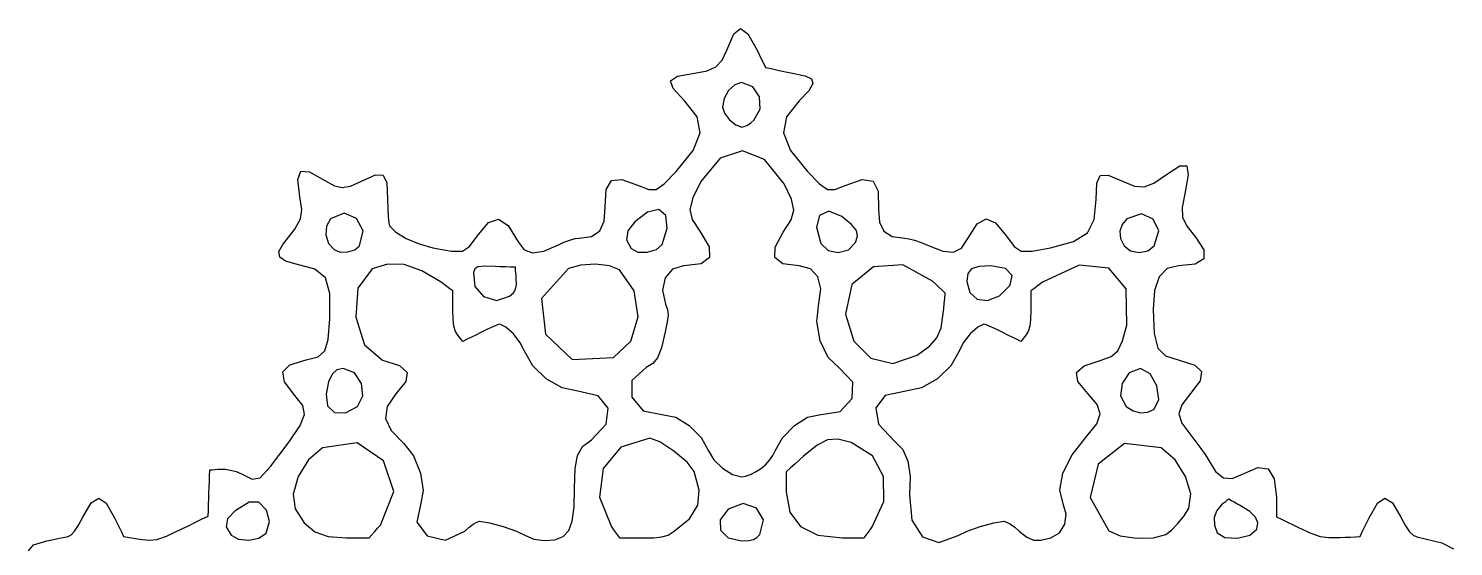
# Model space of a CAD drawing. Extents: x 0 to 412, y 0 to 432.
# Drawn here: x 0 to 410.3, y 282.3 to 431.6 of the extents above; entities that cross this region are included whole.
import ezdxf

# ---------------------------------------------------------------- set-up
doc = ezdxf.new("R2010")
doc.units = 0
doc.layers.add('Layer_1', color=7, linetype='CONTINUOUS')

msp = doc.modelspace()

# ---------------------------------------------------------------- linework, layer by layer
at = {"layer": 'Layer_1', "color": 7}
for points in [[(0, 281.11876), (1.421021, 282.804344), (5.265193, 283.9778), (7.151605, 284.343656), (8.93867, 284.69384), (10.424813, 284.98864), (11.408457, 285.188336), (12.268493, 285.675224), (13.270593, 286.787744), (14.389758, 288.49268), (15.600993, 290.756848), (18.061839, 294.89096), (20.206261, 296.244768), (22.346666, 294.81256), (24.795465, 290.588632), (25.445558, 289.238632), (26.095653, 287.888632), (26.745746, 286.538632), (27.395841, 285.188632), (28.537673, 285.007496), (29.679505, 284.82636), (30.821337, 284.645216), (31.963169, 284.46408), (34.698024, 284.125968), (36.941826, 284.336208), (39.738009, 285.34776), (44.130001, 287.413568), (46.029873, 288.33208), (47.929745, 289.250592), (49.829617, 290.169104), (51.729497, 291.087616), (51.787817, 292.75024), (51.846137, 294.412872), (51.904457, 296.075496), (51.962777, 297.73812), (52.021097, 299.400744), (52.079417, 301.063376), (52.137737, 302.726), (52.196057, 304.388632), (52.932001, 304.449832), (53.667945, 304.511032), (54.403889, 304.572232), (55.139841, 304.633432), (56.589841, 304.621032), (58.159017, 304.370448), (59.760641, 303.901344), (61.307969, 303.233416), (64.409593, 301.75136), (66.698345, 302.106552), (69.718617, 305.344152), (75.014833, 312.50932), (78.226009, 317.19364), (79.502657, 320.356176), (78.963641, 322.919536), (76.727817, 325.806344), (73.715577, 329.809552), (73.190009, 332.677456), (75.234729, 334.67804), (79.933377, 336.079312), (83.409633, 337.016496), (85.359633, 338.694048), (86.307465, 342.016176), (86.777241, 347.88712), (86.792361, 355.193904), (85.520145, 359.71264), (82.450529, 362.275176), (77.073473, 363.713352), (73.978401, 364.538888), (72.324785, 365.726904), (72.083809, 367.31972), (73.226657, 369.359648), (76.650881, 373.771216), (78.322353, 376.722136), (78.677577, 379.431528), (78.153065, 383.11852), (77.586529, 388.128688), (78.390145, 390.4488), (80.875121, 390.282688), (85.352657, 387.834184), (88.126865, 386.275392), (90.349457, 385.731312), (92.707673, 386.188984), (95.888737, 387.635448), (99.888625, 389.384176), (102.155161, 389.314816), (103.165313, 387.094032), (103.396033, 382.388464), (103.440593, 379.679744), (103.561961, 377.331304), (103.741585, 375.59472), (103.960969, 374.721544), (105.805737, 372.909224), (108.779913, 371.114368), (112.466449, 369.547464), (116.448305, 368.419008), (121.790681, 367.402912), (124.934481, 367.424672), (127.020657, 368.785952), (129.190169, 371.788488), (132.431233, 375.64476), (135.341385, 376.66976), (138.127385, 374.834072), (140.996001, 370.108256), (142.722649, 367.83312), (145.134385, 366.94248), (148.374401, 367.426024), (152.585865, 369.27344), (154.172553, 370.017256), (155.833401, 370.626824), (157.371425, 371.039208), (158.589633, 371.19148), (162.151537, 371.69304), (164.512665, 373.276448), (165.784993, 376.07732), (166.080473, 380.230664), (166.366873, 385.228504), (167.845281, 387.778728), (170.842009, 388.089984), (175.683361, 386.37092), (178.609441, 385.185752), (180.712985, 385.207912), (182.993833, 386.807184), (186.451785, 390.35332), (191.369001, 396.453552), (193.390841, 401.546024), (192.579209, 406.125456), (188.996001, 410.686568), (185.641241, 414.260088), (184.887273, 416.497608), (186.887665, 417.84024), (191.796001, 418.729096), (195.439393, 419.42144), (197.950049, 420.581056), (199.695401, 422.471224), (201.042897, 425.355248), (203.130953, 430.03616), (205.053425, 431.596), (207.158913, 430.034664), (209.796001, 425.352048), (210.396001, 424.111232), (210.996001, 422.870416), (211.596001, 421.6296), (212.196001, 420.388784), (213.396001, 420.125928), (214.596001, 419.863072), (215.796001, 419.600208), (216.996001, 419.337352), (219.004489, 418.899712), (220.924817, 418.485376), (222.539297, 418.141072), (223.630257, 417.913512), (225.502129, 417.12772), (225.859409, 415.75112), (224.672409, 413.659584), (221.911425, 410.728968), (218.256601, 406.121656), (217.401041, 401.54296), (219.407873, 396.46344), (224.340217, 390.353632), (227.798177, 386.807504), (230.079017, 385.208232), (232.182561, 385.186072), (235.108641, 386.371216), (240.061297, 388.043952), (243.173105, 387.554288), (244.672193, 384.738648), (244.786673, 379.433528), (245.002513, 375.805048), (246.296145, 373.23532), (248.687377, 371.702296), (252.196001, 371.18396), (253.465545, 371.02256), (255.148081, 370.591256), (257.024433, 369.9554), (258.875441, 369.180968), (263.249849, 367.473192), (266.379345, 367.170624), (268.668049, 368.337736), (270.520121, 371.039032), (273.204137, 375.267912), (275.769177, 376.790576), (278.479689, 375.624904), (281.600097, 371.788784), (283.769449, 368.788392), (285.850969, 367.425744), (288.976217, 367.398864), (294.276761, 368.405768), (300.932777, 370.242704), (304.930721, 372.739872), (306.881497, 376.544408), (307.396001, 382.303456), (307.599561, 387.067816), (308.576241, 389.281128), (310.875073, 389.321048), (315.045073, 387.56528), (318.505897, 386.156168), (321.230033, 385.927392), (324.020985, 387.002208), (327.682249, 389.503864), (331.541305, 391.985824), (333.561777, 392.044384), (333.958737, 389.454328), (332.947209, 383.990472), (332.174761, 380.027936), (332.293609, 377.212456), (333.534673, 374.626928), (336.128873, 371.35424), (338.454097, 367.769472), (338.405137, 365.225576), (335.971657, 363.705752), (331.143433, 363.1932), (327.906497, 362.404536), (325.612009, 360.050792), (324.255097, 356.12356), (323.830865, 350.614432), (324.111617, 343.663224), (325.151705, 339.508152), (327.414497, 337.249408), (331.363353, 335.987184), (335.817649, 334.607824), (337.775761, 332.742584), (337.335833, 330.100032), (334.596025, 326.388736), (332.065689, 323.144272), (331.228489, 320.53748), (332.087337, 317.854904), (334.645145, 314.383064), (336.160233, 312.487448), (337.587913, 310.574568), (338.767601, 308.867352), (339.538721, 307.588736), (341.799257, 303.98436), (344.065177, 302.119504), (346.577353, 301.88852), (349.576649, 303.185744), (353.933297, 305.112168), (356.949385, 304.680488), (358.718761, 301.826272), (359.335249, 296.48508), (359.350449, 295.079104), (359.365649, 293.673128), (359.380849, 292.267152), (359.396049, 290.861176), (360.971945, 290.09388), (362.547833, 289.326592), (364.123721, 288.559296), (365.699617, 287.792), (369.276441, 286.133024), (371.908129, 285.239832), (374.435553, 284.913664), (377.699617, 284.955744), (379.123737, 285.013904), (380.547857, 285.072064), (381.971977, 285.130224), (383.396105, 285.188384), (384.046193, 286.538384), (384.696289, 287.888384), (385.346377, 289.238384), (385.996473, 290.588384), (388.445273, 294.81232), (390.585681, 296.24452), (392.730105, 294.890712), (395.190953, 290.7566), (396.518961, 288.246096), (397.648457, 286.566112), (398.697337, 285.571944), (399.783489, 285.118872), (406.970337, 283.406704), (410.317129, 281.6664)], [(208.879241, 405.1506), (210.710553, 408.38576), (210.509321, 411.940088), (208.604801, 414.809224), (205.326233, 415.9888), (203.355257, 415.360408), (201.579689, 413.726568), (200.295593, 411.464296), (199.799049, 408.9506), (200.385065, 407.164944), (201.830585, 405.282704), (203.659585, 403.79396), (205.396057, 403.1888), (206.093625, 403.3436), (206.982865, 403.76508), (207.949505, 404.388872), (208.879241, 405.1506)], [(210.796665, 304.736328), (212.200393, 305.901904), (213.405497, 307.198328), (214.344825, 308.542904), (214.951217, 309.852928), (217.111545, 313.690776), (220.526569, 317.192704), (224.326857, 319.641632), (227.642969, 320.320488), (233.684833, 321.207152), (237.166433, 324.936912), (237.324569, 329.723944), (233.396057, 333.782424), (230.231609, 336.777216), (227.995945, 341.568376), (227.010089, 347.124768), (227.595073, 352.415264), (228.167401, 356.594496), (227.284401, 360.020416), (225.132497, 362.340096), (221.898105, 363.200592), (217.228329, 363.791288), (214.926241, 365.559784), (214.964561, 368.56348), (217.316161, 372.859792), (219.573585, 376.432176), (220.356561, 379.292048), (219.682985, 382.41804), (217.570729, 386.7888), (211.951385, 393.86036), (205.555449, 396.361888), (199.179033, 394.267984), (193.618249, 387.553232), (191.279409, 382.803664), (190.460809, 379.4328), (191.142761, 376.537744), (193.305577, 373.215608), (195.989569, 368.707904), (196.121105, 365.587968), (193.662129, 363.775152), (188.574593, 363.1888), (185.428721, 362.232152), (183.353433, 359.72168), (182.601321, 356.196584), (183.424953, 352.196056), (183.971361, 350.604664), (184.144745, 349.03244), (183.941305, 347.028936), (183.357273, 344.143696), (182.220113, 339.54008), (181.130785, 336.697088), (179.771145, 335.028616), (177.823033, 333.948552), (173.772425, 330.165176), (173.732105, 325.351856), (176.994457, 321.427408), (182.851953, 320.310664), (186.358745, 319.639752), (190.229545, 317.24076), (193.658769, 313.762288), (195.840833, 309.852928), (197.352393, 307.293304), (199.850417, 304.882328), (202.732441, 303.090616), (205.396001, 302.3888), (206.490377, 302.574032), (207.873409, 303.078384), (209.367889, 303.824824), (210.796609, 304.736328), (210.796633, 304.736328), (210.796665, 304.736328)], [(95.350697, 368.966808), (96.394945, 373.252928), (94.470217, 376.809544), (90.897065, 378.400296), (86.996057, 376.788824), (85.785873, 374.669752), (85.610049, 372.136808), (86.407169, 369.682936), (88.115817, 367.801072), (89.878865, 367.191), (91.981809, 367.2318), (93.960465, 367.848672), (95.350697, 368.966832), (95.350697, 368.966824), (95.350697, 368.966808)], [(182.479161, 369.3888), (183.928849, 374.051008), (183.478009, 377.672328), (181.476297, 379.478896), (178.273385, 378.696864), (174.554985, 375.90276), (172.554745, 373.27664), (172.235065, 370.734736), (173.558329, 368.193272), (175.492713, 367.17472), (178.187665, 367.10992), (180.798153, 367.885696), (182.479161, 369.3888)], [(238.099129, 369.92596), (238.724321, 371.788184), (238.426337, 373.386744), (236.994641, 375.128136), (234.218713, 377.418888), (230.432033, 378.963352), (227.788353, 377.684448), (226.853417, 374.316744), (228.192953, 369.594808), (230.270209, 367.627792), (233.177553, 367.04616), (236.069137, 367.82164), (238.099129, 369.92596)], [(324.150697, 368.966808), (325.443945, 373.272688), (323.864433, 376.697352), (320.466361, 378.197728), (316.303945, 376.730712), (314.877177, 375.096256), (314.246577, 373.156176), (314.429033, 371.062376), (315.441417, 368.966784), (317.294729, 367.560536), (319.796057, 367.091784), (322.297385, 367.560536), (324.150697, 368.966784), (324.150697, 368.966792), (324.150697, 368.966808)], [(125.633681, 286.7888), (126.857609, 287.875984), (128.058825, 288.766296), (129.099281, 289.367864), (129.840929, 289.5888), (132.774041, 289.161176), (136.713505, 288.109664), (140.528489, 286.781328), (143.088185, 285.5232), (145.547785, 284.444248), (148.588929, 284.01676), (151.596857, 284.259512), (153.956833, 285.19128), (155.552249, 286.92672), (156.591673, 289.658576), (157.138601, 293.65616), (157.256529, 299.1888), (157.380289, 304.82028), (158.067857, 308.566824), (159.552913, 311.104328), (162.069129, 313.108672), (166.376337, 317.57156), (166.927889, 322.198576), (164.065529, 325.77632), (158.130993, 327.091384), (153.633121, 328.016728), (149.061033, 330.646232), (145.205913, 334.382264), (142.858945, 338.627216), (141.618649, 341.048008), (139.622513, 343.581824), (137.466209, 345.578736), (135.745409, 346.3888), (135.047273, 346.1922), (133.734097, 345.656912), (131.993897, 344.86468), (130.014729, 343.897264), (128.780801, 343.274376), (127.546881, 342.651496), (126.312953, 342.028616), (125.079033, 341.405736), (124.718665, 341.850776), (124.358289, 342.295816), (123.997913, 342.740856), (123.637545, 343.185896), (122.958121, 344.306992), (122.513073, 345.785528), (122.269889, 347.78588), (122.196049, 350.472408), (122.196049, 351.848992), (122.196049, 353.225584), (122.196049, 354.602176), (122.196049, 355.978768), (121.346049, 356.598312), (120.496049, 357.217856), (119.646049, 357.8374), (118.796049, 358.456952), (113.302529, 361.793656), (108.149049, 363.553112), (103.350857, 363.73236), (98.923209, 362.328424), (94.829561, 356.789464), (94.210825, 348.453112), (96.703377, 340.48352), (101.943609, 336.04484), (106.817545, 334.440184), (108.991257, 332.517264), (108.604257, 329.923432), (105.796049, 326.30604), (103.294345, 322.702856), (102.826081, 319.258704), (104.424065, 315.772288), (108.121113, 312.042344), (110.889553, 308.41368), (112.869849, 303.43204), (113.682345, 298.451664), (112.947369, 294.826808), (111.835777, 289.38088), (114.837161, 285.429144), (120.065201, 284.166744), (125.633657, 286.7888), (125.633665, 286.7888), (125.633681, 286.7888)], [(138.529737, 354.47956), (139.621385, 355.469936), (140.239993, 356.467608), (140.480441, 357.721256), (140.437641, 359.47956), (140.377241, 360.306872), (140.316841, 361.134184), (140.256441, 361.961496), (140.196041, 362.7888), (138.752017, 362.84744), (137.308001, 362.90608), (135.863977, 362.96472), (134.419961, 363.02336), (131.161049, 363.114048), (129.377593, 362.95064), (128.547265, 362.388032), (128.147721, 361.28112), (128.502209, 357.2654), (131.045537, 354.338032), (134.735457, 353.181824), (138.529721, 354.479576), (138.529721, 354.479568), (138.529737, 354.47956)], [(168.419625, 336.777808), (173.454585, 341.494288), (175.501913, 348.520952), (174.436361, 356.006512), (170.132689, 362.099688), (167.327649, 363.251816), (163.295713, 363.701624), (159.009881, 363.42844), (155.443185, 362.411616), (147.725345, 353.762968), (148.897241, 343.483128), (156.586225, 336.259088), (168.419625, 336.777808)], [(255.839433, 337.47608), (259.421849, 340.025528), (261.594481, 342.42412), (262.779689, 345.340408), (263.399857, 349.442928), (263.542217, 350.906456), (263.684585, 352.369992), (263.826945, 353.833528), (263.969313, 355.297056), (263.056505, 356.17168), (262.143697, 357.046304), (261.230889, 357.920928), (260.318081, 358.795552), (251.765777, 363.455496), (243.303849, 362.87212), (237.074817, 357.861264), (235.221177, 349.238792), (237.657625, 341.504016), (242.508809, 336.621488), (248.870745, 335.106936), (255.839433, 337.47608)], [(267.703929, 285.5232), (270.255585, 286.776736), (274.065137, 288.105592), (277.995409, 289.159648), (280.909225, 289.5888), (281.651641, 289.367864), (282.725209, 288.766296), (283.986153, 287.875984), (285.290713, 286.7888), (287.462233, 285.033848), (289.344401, 284.198384), (291.470465, 284.167104), (294.373681, 284.824688), (296.862745, 286.285272), (298.392377, 288.73004), (298.791121, 291.679368), (297.887513, 294.653632), (296.936865, 298.600696), (297.848793, 303.423144), (300.487273, 308.732656), (304.716193, 314.140912), (307.590225, 317.6824), (308.586105, 320.520144), (307.716985, 323.23024), (304.996033, 326.3888), (302.143641, 329.8414), (301.760217, 332.423336), (303.951121, 334.400336), (308.821721, 336.038104), (311.731969, 337.059152), (313.676889, 338.723272), (315.052057, 341.567664), (316.253073, 346.129496), (316.103937, 356.54916), (311.077249, 362.551688), (302.574217, 363.424976), (291.996033, 358.456952), (291.146033, 357.837408), (290.296033, 357.217864), (289.446033, 356.598312), (288.596033, 355.978768), (288.596033, 354.602176), (288.596033, 353.225584), (288.596033, 351.848992), (288.596033, 350.472408), (288.522193, 347.78588), (288.279009, 345.785528), (287.833969, 344.306992), (287.154537, 343.185896), (286.794169, 342.740856), (286.433793, 342.295816), (286.073425, 341.850776), (285.713049, 341.405736), (284.479129, 342.028616), (283.245201, 342.651504), (282.011273, 343.274384), (280.777353, 343.897264), (278.798185, 344.86468), (277.057985, 345.656912), (275.744809, 346.1922), (275.046673, 346.3888), (273.325881, 345.578736), (271.169577, 343.581824), (269.173441, 341.048), (267.933137, 338.627216), (265.586161, 334.382264), (261.731041, 330.646232), (257.158961, 328.016728), (252.661089, 327.091384), (246.646665, 325.829488), (243.936169, 322.295536), (244.769985, 317.550032), (249.388481, 312.653472), (251.739345, 310.240416), (253.238169, 306.8788), (253.892377, 302.542112), (253.709369, 297.20384), (254.327633, 289.939712), (257.373473, 285.148104), (262.085897, 283.464208), (267.703897, 285.5232), (267.703913, 285.5232), (267.703929, 285.5232)], [(279.547761, 354.5888), (282.670217, 357.633528), (283.220593, 360.400784), (281.332817, 362.412048), (277.140817, 363.1888), (273.647977, 363.00564), (271.528241, 362.325216), (270.478601, 360.951096), (270.196057, 358.686864), (271.022521, 355.487976), (273.179273, 353.59728), (276.182345, 353.226864), (279.547761, 354.5888)], [(94.709609, 322.683544), (96.314273, 325.726464), (95.881073, 329.326376), (93.841369, 332.331184), (90.626513, 333.5888), (88.755489, 333.236344), (87.403193, 332.036616), (86.425833, 329.776032), (85.679633, 326.24104), (86.083161, 322.85488), (88.155481, 320.962728), (91.247377, 320.82036), (94.709609, 322.683544)], [(324.164865, 321.867064), (325.454289, 324.686808), (324.867465, 328.606344), (322.929521, 332.086688), (320.165601, 333.5888), (316.950753, 332.331176), (314.911041, 329.326376), (314.477841, 325.726472), (316.082505, 322.683544), (318.065809, 321.435376), (320.204505, 320.870056), (322.302785, 321.00736), (324.164865, 321.867064)], [(101.346289, 288.522136), (105.182825, 298.15524), (102.211625, 307.004744), (94.624585, 312.162696), (84.613601, 310.721136), (80.640337, 307.29524), (77.668329, 302.467632), (76.211609, 297.388176), (76.784185, 293.20676), (79.393529, 289.151592), (82.404721, 286.581368), (86.291609, 285.226432), (91.528065, 284.817152), (93.161073, 284.809952), (94.794073, 284.802752), (96.427081, 284.795552), (98.060081, 284.788352), (98.881633, 285.721688), (99.703185, 286.655024), (100.524737, 287.58836), (101.346289, 288.521688), (101.346289, 288.52168), (101.346289, 288.521672), (101.346289, 288.521664), (101.346289, 288.522136)], [(185.672561, 286.515736), (190.302841, 290.334744), (192.739881, 294.198776), (193.149801, 298.58956), (191.698745, 303.9888), (189.614841, 306.626632), (185.852729, 309.797568), (181.821873, 312.448624), (178.931753, 313.5268), (170.566169, 310.922232), (165.497833, 304.764072), (164.391417, 296.594624), (167.911625, 287.956216), (168.485241, 287.164368), (169.058857, 286.372512), (169.632473, 285.580656), (170.206089, 284.7888), (171.823961, 284.7888), (173.441833, 284.7888), (175.059705, 284.7888), (176.677577, 284.7888), (180.034729, 284.85912), (182.391537, 285.1202), (184.140105, 285.64732), (185.672561, 286.515736)], [(242.880489, 287.956216), (246.257945, 295.31848), (246.215545, 302.481072), (242.996737, 308.46264), (236.845033, 312.28184), (232.993081, 313.26352), (230.022825, 313.104128), (227.051433, 311.548912), (223.196081, 308.343104), (221.946081, 307.222576), (220.696081, 306.102048), (219.446081, 304.98152), (218.196081, 303.860992), (218.196081, 302.414392), (218.196081, 300.967784), (218.196081, 299.521176), (218.196081, 298.074568), (219.211313, 292.273776), (222.252953, 288.123048), (227.314897, 285.627392), (234.391065, 284.791792), (235.939809, 284.790992), (237.488553, 284.790192), (239.037305, 284.789392), (240.586049, 284.788592), (241.159665, 285.580448), (241.733281, 286.372304), (242.306897, 287.16416), (242.880513, 287.956008), (242.880513, 287.956064), (242.880513, 287.956112), (242.880513, 287.956168), (242.880489, 287.956216)], [(327.497065, 285.817152), (329.123193, 287.068544), (330.965385, 288.972872), (332.721129, 291.184104), (334.087897, 293.356192), (334.639041, 297.488872), (333.159681, 302.517672), (330.167089, 307.306968), (326.178513, 310.721136), (315.585217, 312.02444), (308.003641, 306.038344), (305.740329, 296.419), (311.101809, 286.822576), (314.342185, 285.42524), (319.060465, 284.736352), (323.898233, 284.839224), (327.497065, 285.817152)], [(353.725873, 287.364576), (353.994761, 289.155152), (353.344097, 290.765792), (351.631825, 292.391008), (348.715921, 294.225312), (347.936393, 294.663432), (347.156865, 295.101544), (346.377337, 295.539664), (345.597817, 295.977776), (345.072593, 295.56464), (344.547377, 295.151504), (344.022153, 294.73836), (343.496937, 294.325224), (342.129377, 292.723728), (341.444353, 290.721896), (341.472353, 288.51524), (342.243953, 286.29928), (344.505737, 284.906768), (348.142873, 284.710096), (351.701033, 285.574344), (353.725873, 287.364576)], [(68.396057, 286.146792), (69.423529, 289.490608), (68.536089, 292.851848), (66.357257, 295.091568), (63.510561, 295.070768), (59.484273, 292.608944), (57.309897, 290.279144), (56.936593, 287.989208), (58.313529, 285.646968), (60.499449, 284.470872), (63.457761, 284.189368), (66.364585, 284.761608), (68.396057, 286.146792)], [(210.550697, 285.766808), (211.634017, 290.033696), (209.615337, 293.379792), (205.791017, 294.757112), (201.457441, 293.117688), (199.190105, 290.023416), (199.263305, 287.07068), (201.418209, 284.859232), (205.396097, 283.9888), (207.382825, 284.06624), (208.773977, 284.34348), (209.764841, 284.88788), (210.550697, 285.766808)]]:
    msp.add_lwpolyline(points, dxfattribs=at)

doc.saveas('drawing.dxf')
